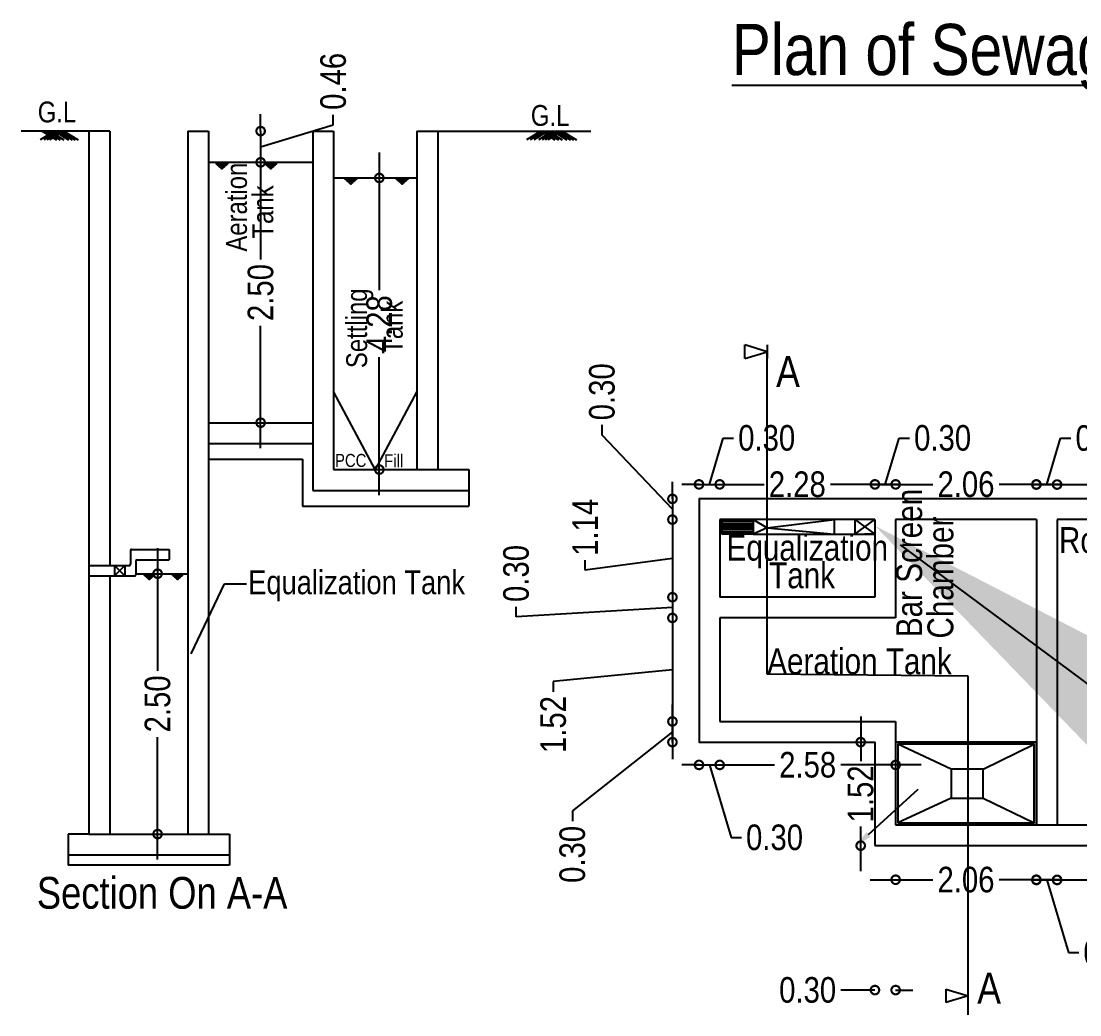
# Model space of a CAD drawing. Header units: metres. Extents: x 3750 to 6203, y 1588 to 3614.
# Drawn here: x 3851.43 to 3857.64, y 1636.02 to 1641.85 of the extents above; entities that cross this region are included whole.
import ezdxf
from ezdxf import colors
from ezdxf.entities.mleader import LeaderData, LeaderLine
from ezdxf.math import Vec2, Vec3

# ---------------------------------------------------------------- set-up
doc = ezdxf.new("R2010")
doc.units = ezdxf.units.M
doc.linetypes.add('PHANTOM2', pattern=[31.75, 15.875, -3.175, 3.175, -3.175, 3.175, -3.175])
doc.styles.add('DIM', font='swissc.ttf')
doc.styles.get("Standard").update_dxf_attribs({"font": 'swissc.ttf'})
doc.styles.add('style2a', font='swissc.ttf')
doc.dimstyles.new('Din', dxfattribs={"dimscale": 0, "dimtxt": 0.25, "dimasz": 0.1, "dimexe": 0.15, "dimexo": 0.15, "dimgap": 0.03, "dimtad": 0, "dimzin": 0, "dimdsep": 46, "dimtxsty": 'DIM', "dimblk": 'DOTSMALL', "dimcen": 0.09, "dimdle": 0.15, "dimse1": 1, "dimse2": 1, "dimclrd": 256, "dimclre": 256, "dimclrt": 7, "dimadec": 0, "dimazin": 3, "dimtfac": 1, "dimtofl": 0, "dimtmove": 0, "dimatfit": 0, "dimldrblk": 'DOTSMALL', "dimfxl": 0, "dimtolj": 1, "dimtzin": 0, "dimarcsym": 0})

# ---------------------------------------------------------------- blocks, each defined once
blk = doc.blocks.new('_DotSmall')
at = {"color": 0, "linetype": 'ByBlock', "const_width": 0.5}
blk.add_lwpolyline([(-0.0625, 0, 1), (0.0625, 0, 1)], format="xyb", close=True, dxfattribs=at)
blk = doc.blocks.new('*D432')
at = {"lineweight": -2}
for p, q in [((3855.4704, 1639.1358), (3855.552, 1639.4077)), ((3855.552, 1639.4077), (3855.612, 1639.4077)), ((3855.4097, 1639.1358), (3855.3097, 1639.1358)), ((3855.4097, 1639.1358), (3855.5311, 1639.1358)), ((3855.5311, 1639.1358), (3855.6311, 1639.1358))]:
    blk.add_line(p, q, dxfattribs=at)
at = {"layer": 'Defpoints', "color": 0}
for p in [(3855.5311, 1639.1358), (3855.4097, 1639.0506), (3855.5311, 1638.9292)]:
    blk.add_point(p, dxfattribs=at)
at = {"lineweight": -2, "xscale": 0.1, "yscale": 0.1, "zscale": 0.1}
blk.add_blockref('_DotSmall', (3855.4097, 1639.1358), dxfattribs=at)
at = {"lineweight": -2, "xscale": 0.1, "yscale": 0.1, "zscale": 0.1, "rotation": 180}
blk.add_blockref('_DotSmall', (3855.5311, 1639.1358), dxfattribs=at)
at = {"color": 7, "insert": (3855.8068, 1639.4077), "char_height": 0.15, "attachment_point": 5, "style": 'DIM'}
blk.add_mtext('\\A1;0.30', dxfattribs=at)
blk = doc.blocks.new('*D433')
at = {"lineweight": -2}
for p, q in [((3855.3811, 1639.1358), (3855.7919, 1639.1358)), ((3856.5919, 1639.1358), (3856.1811, 1639.1358))]:
    blk.add_line(p, q, dxfattribs=at)
at = {"layer": 'Defpoints', "color": 0}
for p in [(3856.4419, 1639.1358), (3855.5311, 1638.9292), (3856.4419, 1638.9292)]:
    blk.add_point(p, dxfattribs=at)
at = {"lineweight": -2, "xscale": 0.1, "yscale": 0.1, "zscale": 0.1, "rotation": 180}
blk.add_blockref('_DotSmall', (3855.5311, 1639.1358), dxfattribs=at)
at = {"lineweight": -2, "xscale": 0.1, "yscale": 0.1, "zscale": 0.1}
blk.add_blockref('_DotSmall', (3856.4419, 1639.1358), dxfattribs=at)
at = {"color": 7, "insert": (3855.9865, 1639.1358), "char_height": 0.15, "attachment_point": 5, "style": 'DIM'}
blk.add_mtext('\\A1;2.28', dxfattribs=at)
blk = doc.blocks.new('*D434')
at = {"lineweight": -2}
for p, q in [((3856.5026, 1639.1358), (3856.5842, 1639.4077)), ((3856.5842, 1639.4077), (3856.6442, 1639.4077)), ((3856.4419, 1639.1358), (3856.3419, 1639.1358)), ((3856.4419, 1639.1358), (3856.5634, 1639.1358)), ((3856.5634, 1639.1358), (3856.6634, 1639.1358))]:
    blk.add_line(p, q, dxfattribs=at)
at = {"layer": 'Defpoints', "color": 0}
for p in [(3856.5634, 1639.1358), (3856.4419, 1638.9292), (3856.5634, 1638.9292)]:
    blk.add_point(p, dxfattribs=at)
at = {"lineweight": -2, "xscale": 0.1, "yscale": 0.1, "zscale": 0.1}
blk.add_blockref('_DotSmall', (3856.4419, 1639.1358), dxfattribs=at)
at = {"lineweight": -2, "xscale": 0.1, "yscale": 0.1, "zscale": 0.1, "rotation": 180}
blk.add_blockref('_DotSmall', (3856.5634, 1639.1358), dxfattribs=at)
at = {"color": 7, "insert": (3856.839, 1639.4077), "char_height": 0.15, "attachment_point": 5, "style": 'DIM'}
blk.add_mtext('\\A1;0.30', dxfattribs=at)
blk = doc.blocks.new('*D435')
at = {"lineweight": -2}
for p, q in [((3856.4134, 1639.1358), (3856.781, 1639.1358)), ((3857.5391, 1639.1358), (3857.1715, 1639.1358))]:
    blk.add_line(p, q, dxfattribs=at)
at = {"layer": 'Defpoints', "color": 0}
for p in [(3857.3891, 1639.1358), (3856.5634, 1638.9292), (3857.3891, 1638.9292)]:
    blk.add_point(p, dxfattribs=at)
at = {"lineweight": -2, "xscale": 0.1, "yscale": 0.1, "zscale": 0.1, "rotation": 180}
blk.add_blockref('_DotSmall', (3856.5634, 1639.1358), dxfattribs=at)
at = {"lineweight": -2, "xscale": 0.1, "yscale": 0.1, "zscale": 0.1}
blk.add_blockref('_DotSmall', (3857.3891, 1639.1358), dxfattribs=at)
at = {"color": 7, "insert": (3856.9762, 1639.1358), "char_height": 0.15, "attachment_point": 5, "style": 'DIM'}
blk.add_mtext('\\A1;2.06', dxfattribs=at)
blk = doc.blocks.new('*D436')
at = {"lineweight": -2}
for p, q in [((3857.4499, 1639.1348), (3857.5314, 1639.4067)), ((3857.5314, 1639.4067), (3857.5914, 1639.4067)), ((3857.3891, 1639.1348), (3857.2891, 1639.1348)), ((3857.3891, 1639.1348), (3857.5106, 1639.1348)), ((3857.5106, 1639.1348), (3857.6106, 1639.1348))]:
    blk.add_line(p, q, dxfattribs=at)
at = {"layer": 'Defpoints', "color": 0}
for p in [(3857.5106, 1639.1348), (3857.3891, 1638.9292), (3857.5106, 1638.9292)]:
    blk.add_point(p, dxfattribs=at)
at = {"lineweight": -2, "xscale": 0.1, "yscale": 0.1, "zscale": 0.1}
blk.add_blockref('_DotSmall', (3857.3891, 1639.1348), dxfattribs=at)
at = {"lineweight": -2, "xscale": 0.1, "yscale": 0.1, "zscale": 0.1, "rotation": 180}
blk.add_blockref('_DotSmall', (3857.5106, 1639.1348), dxfattribs=at)
at = {"color": 7, "insert": (3857.7862, 1639.4067), "char_height": 0.15, "attachment_point": 5, "style": 'DIM'}
blk.add_mtext('\\A1;0.30', dxfattribs=at)
blk = doc.blocks.new('*D437')
at = {"lineweight": -2}
for p, q in [((3857.3606, 1639.1348), (3858.2258, 1639.1348)), ((3859.4821, 1639.1348), (3858.6169, 1639.1348))]:
    blk.add_line(p, q, dxfattribs=at)
at = {"layer": 'Defpoints', "color": 0}
for p in [(3859.3321, 1639.1348), (3857.5106, 1638.9292), (3859.3321, 1638.9292)]:
    blk.add_point(p, dxfattribs=at)
at = {"lineweight": -2, "xscale": 0.1, "yscale": 0.1, "zscale": 0.1, "rotation": 180}
blk.add_blockref('_DotSmall', (3857.5106, 1639.1348), dxfattribs=at)
at = {"lineweight": -2, "xscale": 0.1, "yscale": 0.1, "zscale": 0.1}
blk.add_blockref('_DotSmall', (3859.3321, 1639.1348), dxfattribs=at)
at = {"color": 7, "insert": (3858.4214, 1639.1348), "char_height": 0.15, "attachment_point": 5, "style": 'DIM'}
blk.add_mtext('\\A1;4.55', dxfattribs=at)
blk = doc.blocks.new('*D443')
at = {"lineweight": -2}
for p, q in [((3854.8406, 1639.4241), (3854.8406, 1639.4841)), ((3855.2537, 1638.9899), (3854.8406, 1639.4241)), ((3855.2537, 1639.0506), (3855.2537, 1639.1506)), ((3855.2537, 1639.0506), (3855.2537, 1638.9292)), ((3855.2537, 1638.9292), (3855.2537, 1638.8292))]:
    blk.add_line(p, q, dxfattribs=at)
at = {"layer": 'Defpoints', "color": 0}
for p in [(3855.541, 1639.0506), (3855.2537, 1638.9292), (3855.5311, 1638.9292)]:
    blk.add_point(p, dxfattribs=at)
at = {"lineweight": -2, "xscale": 0.1, "yscale": 0.1, "zscale": 0.1}
for p, rotation in [((3855.2537, 1639.0506), 270), ((3855.2537, 1638.9292), 90)]:
    blk.add_blockref('_DotSmall', p, dxfattribs=dict(at, rotation=rotation))
at = {"color": 7, "insert": (3854.8406, 1639.6789), "char_height": 0.15, "attachment_point": 5, "rotation": 90, "style": 'DIM'}
blk.add_mtext('\\A1;0.30', dxfattribs=at)
blk = doc.blocks.new('*D444')
at = {"lineweight": -2}
for p, q in [((3855.2537, 1639.0792), (3855.2537, 1638.3238)), ((3855.2537, 1638.7015), (3854.7413, 1638.632)), ((3854.7413, 1638.632), (3854.7413, 1638.692))]:
    blk.add_line(p, q, dxfattribs=at)
at = {"layer": 'Defpoints', "color": 0}
for p in [(3855.5433, 1638.9292), (3855.2537, 1638.4738), (3855.5311, 1638.4738)]:
    blk.add_point(p, dxfattribs=at)
at = {"lineweight": -2, "xscale": 0.1, "yscale": 0.1, "zscale": 0.1}
for p, rotation in [((3855.2537, 1638.9292), 90), ((3855.2537, 1638.4738), 270)]:
    blk.add_blockref('_DotSmall', p, dxfattribs=dict(at, rotation=rotation))
at = {"color": 7, "insert": (3854.7413, 1638.884), "char_height": 0.15, "attachment_point": 5, "rotation": 90, "style": 'DIM'}
blk.add_mtext('\\A1;1.14', dxfattribs=at)
blk = doc.blocks.new('*D445')
at = {"lineweight": -2}
for p, q in [((3855.2537, 1638.6238), (3855.2537, 1638.2024)), ((3854.3369, 1638.3583), (3854.3369, 1638.4183)), ((3855.2537, 1638.4131), (3854.3369, 1638.3583))]:
    blk.add_line(p, q, dxfattribs=at)
at = {"layer": 'Defpoints', "color": 0}
for p in [(3855.5311, 1638.4738), (3855.2537, 1638.3524), (3855.5311, 1638.3524)]:
    blk.add_point(p, dxfattribs=at)
at = {"lineweight": -2, "xscale": 0.1, "yscale": 0.1, "zscale": 0.1}
for p, rotation in [((3855.2537, 1638.4738), 90), ((3855.2537, 1638.3524), 270)]:
    blk.add_blockref('_DotSmall', p, dxfattribs=dict(at, rotation=rotation))
at = {"color": 7, "insert": (3854.3369, 1638.6131), "char_height": 0.15, "attachment_point": 5, "rotation": 90, "style": 'DIM'}
blk.add_mtext('\\A1;0.30', dxfattribs=at)
blk = doc.blocks.new('*D446')
at = {"lineweight": -2}
for p, q in [((3855.2537, 1638.5024), (3855.2537, 1637.5952)), ((3855.2537, 1638.0488), (3854.5546, 1637.9787)), ((3854.5546, 1637.9787), (3854.5546, 1637.9187))]:
    blk.add_line(p, q, dxfattribs=at)
at = {"layer": 'Defpoints', "color": 0}
for p in [(3855.5311, 1638.3524), (3855.2537, 1637.7452), (3855.5311, 1637.7452)]:
    blk.add_point(p, dxfattribs=at)
at = {"lineweight": -2, "xscale": 0.1, "yscale": 0.1, "zscale": 0.1}
for p, rotation in [((3855.2537, 1638.3524), 90), ((3855.2537, 1637.7452), 270)]:
    blk.add_blockref('_DotSmall', p, dxfattribs=dict(at, rotation=rotation))
at = {"color": 7, "insert": (3854.5546, 1637.7271), "char_height": 0.15, "attachment_point": 5, "rotation": 90, "style": 'DIM'}
blk.add_mtext('\\A1;1.52', dxfattribs=at)
blk = doc.blocks.new('*D447')
at = {"lineweight": -2}
for p, q in [((3855.2537, 1637.7452), (3855.2537, 1637.8452)), ((3855.2537, 1637.6238), (3855.2537, 1637.7452)), ((3855.2537, 1637.6845), (3854.6668, 1637.2201)), ((3855.2537, 1637.6238), (3855.2537, 1637.5238)), ((3854.6668, 1637.2201), (3854.6668, 1637.1601))]:
    blk.add_line(p, q, dxfattribs=at)
at = {"layer": 'Defpoints', "color": 0}
for p in [(3855.2537, 1637.7452), (3855.5311, 1637.7452), (3855.4097, 1637.6238)]:
    blk.add_point(p, dxfattribs=at)
at = {"lineweight": -2, "xscale": 0.1, "yscale": 0.1, "zscale": 0.1}
for p, rotation in [((3855.2537, 1637.7452), 270), ((3855.2537, 1637.6238), 90)]:
    blk.add_blockref('_DotSmall', p, dxfattribs=dict(at, rotation=rotation))
at = {"color": 7, "insert": (3854.6668, 1636.9653), "char_height": 0.15, "attachment_point": 5, "rotation": 90, "style": 'DIM'}
blk.add_mtext('\\A1;0.30', dxfattribs=at)
blk = doc.blocks.new('*D415')
at = {"lineweight": -2}
for p, q in [((3855.4097, 1637.4902), (3855.3097, 1637.4902)), ((3855.4097, 1637.4902), (3855.5311, 1637.4902)), ((3855.4704, 1637.4902), (3855.5981, 1637.0645)), ((3855.5311, 1637.4902), (3855.6311, 1637.4902)), ((3855.5981, 1637.0645), (3855.6581, 1637.0645))]:
    blk.add_line(p, q, dxfattribs=at)
at = {"layer": 'Defpoints', "color": 0}
for p in [(3855.5311, 1637.7452), (3855.4097, 1637.6238), (3855.5311, 1637.4902)]:
    blk.add_point(p, dxfattribs=at)
at = {"lineweight": -2, "xscale": 0.1, "yscale": 0.1, "zscale": 0.1}
blk.add_blockref('_DotSmall', (3855.4097, 1637.4902), dxfattribs=at)
at = {"lineweight": -2, "xscale": 0.1, "yscale": 0.1, "zscale": 0.1, "rotation": 180}
blk.add_blockref('_DotSmall', (3855.5311, 1637.4902), dxfattribs=at)
at = {"color": 7, "insert": (3855.8529, 1637.0645), "char_height": 0.15, "attachment_point": 5, "style": 'DIM'}
blk.add_mtext('\\A1;0.30', dxfattribs=at)
blk = doc.blocks.new('*D448')
at = {"lineweight": -2}
for p, q in [((3855.3811, 1637.4902), (3855.8526, 1637.4902)), ((3856.7134, 1637.4902), (3856.2419, 1637.4902))]:
    blk.add_line(p, q, dxfattribs=at)
at = {"layer": 'Defpoints', "color": 0}
for p in [(3855.5311, 1637.7452), (3856.5634, 1637.7452), (3856.5634, 1637.4902)]:
    blk.add_point(p, dxfattribs=at)
at = {"lineweight": -2, "xscale": 0.1, "yscale": 0.1, "zscale": 0.1, "rotation": 180}
blk.add_blockref('_DotSmall', (3855.5311, 1637.4902), dxfattribs=at)
at = {"lineweight": -2, "xscale": 0.1, "yscale": 0.1, "zscale": 0.1}
blk.add_blockref('_DotSmall', (3856.5634, 1637.4902), dxfattribs=at)
at = {"color": 7, "insert": (3856.0472, 1637.4902), "char_height": 0.15, "attachment_point": 5, "style": 'DIM'}
blk.add_mtext('\\A1;2.58', dxfattribs=at)
blk = doc.blocks.new('*D449')
at = {"lineweight": -2}
for p, q in [((3856.3583, 1637.7738), (3856.3583, 1637.5117)), ((3856.3583, 1636.8666), (3856.3583, 1637.1286))]:
    blk.add_line(p, q, dxfattribs=at)
at = {"layer": 'Defpoints', "color": 0}
for p in [(3856.3583, 1637.6238), (3856.4419, 1637.6238), (3856.4419, 1637.0166)]:
    blk.add_point(p, dxfattribs=at)
at = {"lineweight": -2, "xscale": 0.1, "yscale": 0.1, "zscale": 0.1}
for p, rotation in [((3856.3583, 1637.6238), 90), ((3856.3583, 1637.0166), 270)]:
    blk.add_blockref('_DotSmall', p, dxfattribs=dict(at, rotation=rotation))
at = {"color": 7, "insert": (3856.3583, 1637.3202), "char_height": 0.15, "attachment_point": 5, "rotation": 90, "style": 'DIM'}
blk.add_mtext('\\A1;1.52', dxfattribs=at)
blk = doc.blocks.new('*D450')
at = {"lineweight": -2}
for p, q in [((3856.4419, 1636.1695), (3856.2419, 1636.1695)), ((3856.5634, 1636.1695), (3856.6634, 1636.1695))]:
    blk.add_line(p, q, dxfattribs=at)
at = {"layer": 'Defpoints', "color": 0}
for p in [(3856.5634, 1637.138), (3856.4419, 1637.0166), (3856.5634, 1636.1695)]:
    blk.add_point(p, dxfattribs=at)
at = {"lineweight": -2, "xscale": 0.1, "yscale": 0.1, "zscale": 0.1}
blk.add_blockref('_DotSmall', (3856.4419, 1636.1695), dxfattribs=at)
at = {"lineweight": -2, "xscale": 0.1, "yscale": 0.1, "zscale": 0.1, "rotation": 180}
blk.add_blockref('_DotSmall', (3856.5634, 1636.1695), dxfattribs=at)
at = {"color": 7, "insert": (3856.0471, 1636.1695), "char_height": 0.15, "attachment_point": 5, "style": 'DIM'}
blk.add_mtext('\\A1;0.30', dxfattribs=at)
blk = doc.blocks.new('*D451')
at = {"lineweight": -2}
for p, q in [((3856.4134, 1636.8166), (3856.781, 1636.8166)), ((3857.5391, 1636.8166), (3857.1715, 1636.8166))]:
    blk.add_line(p, q, dxfattribs=at)
at = {"layer": 'Defpoints', "color": 0}
for p in [(3856.5634, 1637.138), (3857.3891, 1637.138), (3857.3891, 1636.8166)]:
    blk.add_point(p, dxfattribs=at)
at = {"lineweight": -2, "xscale": 0.1, "yscale": 0.1, "zscale": 0.1, "rotation": 180}
blk.add_blockref('_DotSmall', (3856.5634, 1636.8166), dxfattribs=at)
at = {"lineweight": -2, "xscale": 0.1, "yscale": 0.1, "zscale": 0.1}
blk.add_blockref('_DotSmall', (3857.3891, 1636.8166), dxfattribs=at)
at = {"color": 7, "insert": (3856.9762, 1636.8166), "char_height": 0.15, "attachment_point": 5, "style": 'DIM'}
blk.add_mtext('\\A1;2.06', dxfattribs=at)
blk = doc.blocks.new('*D452')
at = {"lineweight": -2}
for p, q in [((3857.3891, 1636.8153), (3857.2891, 1636.8153)), ((3857.3891, 1636.8153), (3857.5106, 1636.8153)), ((3857.4499, 1636.8153), (3857.5776, 1636.3896)), ((3857.5106, 1636.8153), (3857.6106, 1636.8153)), ((3857.5776, 1636.3896), (3857.6376, 1636.3896))]:
    blk.add_line(p, q, dxfattribs=at)
at = {"layer": 'Defpoints', "color": 0}
for p in [(3857.3891, 1637.138), (3857.5106, 1637.138), (3857.5106, 1636.8153)]:
    blk.add_point(p, dxfattribs=at)
at = {"lineweight": -2, "xscale": 0.1, "yscale": 0.1, "zscale": 0.1}
blk.add_blockref('_DotSmall', (3857.3891, 1636.8153), dxfattribs=at)
at = {"lineweight": -2, "xscale": 0.1, "yscale": 0.1, "zscale": 0.1, "rotation": 180}
blk.add_blockref('_DotSmall', (3857.5106, 1636.8153), dxfattribs=at)
at = {"color": 7, "insert": (3857.8324, 1636.3896), "char_height": 0.15, "attachment_point": 5, "style": 'DIM'}
blk.add_mtext('\\A1;0.30', dxfattribs=at)
blk = doc.blocks.new('*D453')
at = {"lineweight": -2}
for p, q in [((3857.3606, 1636.816), (3858.2258, 1636.816)), ((3859.4821, 1636.816), (3858.6169, 1636.816))]:
    blk.add_line(p, q, dxfattribs=at)
at = {"layer": 'Defpoints', "color": 0}
for p in [(3857.5106, 1637.138), (3859.3321, 1637.138), (3859.3321, 1636.816)]:
    blk.add_point(p, dxfattribs=at)
at = {"lineweight": -2, "xscale": 0.1, "yscale": 0.1, "zscale": 0.1, "rotation": 180}
blk.add_blockref('_DotSmall', (3857.5106, 1636.816), dxfattribs=at)
at = {"lineweight": -2, "xscale": 0.1, "yscale": 0.1, "zscale": 0.1}
blk.add_blockref('_DotSmall', (3859.3321, 1636.816), dxfattribs=at)
at = {"color": 7, "insert": (3858.4214, 1636.816), "char_height": 0.15, "attachment_point": 5, "style": 'DIM'}
blk.add_mtext('\\A1;4.55', dxfattribs=at)
blk = doc.blocks.new('*D457')
at = {"lineweight": -2}
for p, q in [((3852.233, 1638.7618), (3852.233, 1638.0428)), ((3852.233, 1636.9345), (3852.233, 1637.6535))]:
    blk.add_line(p, q, dxfattribs=at)
at = {"layer": 'Defpoints', "color": 0}
for p in [(3852.2576, 1638.6118), (3852.233, 1637.0845), (3852.2576, 1637.0845)]:
    blk.add_point(p, dxfattribs=at)
at = {"lineweight": -2, "xscale": 0.1, "yscale": 0.1, "zscale": 0.1}
for p, rotation in [((3852.233, 1638.6118), 90), ((3852.233, 1637.0845), 270)]:
    blk.add_blockref('_DotSmall', p, dxfattribs=dict(at, rotation=rotation))
at = {"color": 7, "insert": (3852.233, 1637.8481), "char_height": 0.15, "attachment_point": 5, "rotation": 90, "style": 'DIM'}
blk.add_mtext('\\A1;2.50', dxfattribs=at)
blk = doc.blocks.new('*D458')
at = {"lineweight": -2}
for p, q in [((3853.534, 1641.0832), (3853.534, 1640.2743)), ((3853.534, 1639.0727), (3853.534, 1639.8816))]:
    blk.add_line(p, q, dxfattribs=at)
at = {"layer": 'Defpoints', "color": 0}
for p in [(3853.51, 1640.9332), (3853.51, 1639.2227), (3853.534, 1639.2227)]:
    blk.add_point(p, dxfattribs=at)
at = {"lineweight": -2, "xscale": 0.1, "yscale": 0.1, "zscale": 0.1}
for p, rotation in [((3853.534, 1640.9332), 90), ((3853.534, 1639.2227), 270)]:
    blk.add_blockref('_DotSmall', p, dxfattribs=dict(at, rotation=rotation))
at = {"color": 7, "insert": (3853.534, 1640.078), "char_height": 0.15, "attachment_point": 5, "rotation": 90, "style": 'DIM'}
blk.add_mtext('\\A1;4.28', dxfattribs=at)
blk = doc.blocks.new('*D459')
at = {"lineweight": -2}
for p, q in [((3852.8376, 1641.1749), (3852.8376, 1640.4558)), ((3852.8376, 1639.3476), (3852.8376, 1640.0666))]:
    blk.add_line(p, q, dxfattribs=at)
at = {"layer": 'Defpoints', "color": 0}
for p in [(3852.7733, 1641.0249), (3852.7733, 1639.4976), (3852.8376, 1639.4976)]:
    blk.add_point(p, dxfattribs=at)
at = {"lineweight": -2, "xscale": 0.1, "yscale": 0.1, "zscale": 0.1}
for p, rotation in [((3852.8376, 1641.0249), 90), ((3852.8376, 1639.4976), 270)]:
    blk.add_blockref('_DotSmall', p, dxfattribs=dict(at, rotation=rotation))
at = {"color": 7, "insert": (3852.8376, 1640.2612), "char_height": 0.15, "attachment_point": 5, "rotation": 90, "style": 'DIM'}
blk.add_mtext('\\A1;2.50', dxfattribs=at)
blk = doc.blocks.new('*D460')
at = {"lineweight": -2}
for p, q in [((3852.8376, 1641.2081), (3852.8376, 1641.3081)), ((3853.2636, 1641.2443), (3853.2636, 1641.3043)), ((3852.8376, 1641.1165), (3853.2636, 1641.2443)), ((3852.8376, 1641.2081), (3852.8376, 1641.0249)), ((3852.8376, 1641.0249), (3852.8376, 1640.9249))]:
    blk.add_line(p, q, dxfattribs=at)
at = {"layer": 'Defpoints', "color": 0}
for p in [(3852.5325, 1641.2081), (3852.5325, 1641.0249), (3852.8376, 1641.0249)]:
    blk.add_point(p, dxfattribs=at)
at = {"lineweight": -2, "xscale": 0.1, "yscale": 0.1, "zscale": 0.1}
for p, rotation in [((3852.8376, 1641.2081), 270), ((3852.8376, 1641.0249), 90)]:
    blk.add_blockref('_DotSmall', p, dxfattribs=dict(at, rotation=rotation))
at = {"color": 7, "insert": (3853.2636, 1641.4998), "char_height": 0.15, "attachment_point": 5, "rotation": 90, "style": 'DIM'}
blk.add_mtext('\\A1;0.46', dxfattribs=at)

msp = doc.modelspace()

# ---------------------------------------------------------------- linework, layer by layer
for p, q in [((3851.83, 1641.2081), (3851.4326, 1641.2081)), ((3851.6274, 1641.2081), (3851.5438, 1641.1562)), ((3851.5567, 1641.2081), (3851.6402, 1641.1562)), ((3851.6488, 1641.2081), (3851.5653, 1641.1562)), ((3851.5781, 1641.2081), (3851.6617, 1641.1562)), ((3851.666, 1641.2081), (3851.5824, 1641.1562)), ((3851.5995, 1641.2081), (3851.6831, 1641.1562)), ((3851.6831, 1641.2081), (3851.5996, 1641.1562)), ((3851.6274, 1641.2081), (3851.7109, 1641.1562)), ((3851.6488, 1641.2081), (3851.7324, 1641.1562)), ((3851.666, 1641.2081), (3851.7495, 1641.1562)), ((3851.6831, 1641.2081), (3851.7666, 1641.1562)), ((3851.83, 1641.2081), (3851.83, 1637.0845)), ((3851.9521, 1641.2081), (3851.83, 1641.2081)), ((3851.9521, 1641.2081), (3851.9521, 1638.6607)), ((3852.4103, 1641.2081), (3852.4103, 1637.0845)), ((3852.4103, 1641.2081), (3852.5325, 1641.2081)), ((3852.5325, 1641.2081), (3852.5325, 1637.0845)), ((3853.1434, 1641.2081), (3853.1434, 1639.1005)), ((3853.1434, 1641.2081), (3853.2656, 1641.2081)), ((3853.2656, 1641.2081), (3853.2656, 1639.2227)), ((3853.7543, 1641.2081), (3853.7543, 1639.2227)), ((3853.7543, 1641.2081), (3853.8765, 1641.2081)), ((3853.8765, 1641.2081), (3853.8765, 1639.2227)), ((3853.8765, 1641.2081), (3854.7753, 1641.2081)), ((3854.4809, 1641.2081), (3854.3974, 1641.1562)), ((3854.5021, 1641.2081), (3854.4186, 1641.1562)), ((3854.5235, 1641.2081), (3854.44, 1641.1562)), ((3854.5514, 1641.2081), (3854.4678, 1641.1562)), ((3854.4807, 1641.2081), (3854.5642, 1641.1562)), ((3854.5728, 1641.2081), (3854.4893, 1641.1562)), ((3854.5021, 1641.2081), (3854.5856, 1641.1562)), ((3854.5899, 1641.2081), (3854.5064, 1641.1562)), ((3854.5235, 1641.2081), (3854.6071, 1641.1562)), ((3854.6071, 1641.2081), (3854.5235, 1641.1562)), ((3854.5514, 1641.2081), (3854.6349, 1641.1562)), ((3854.5728, 1641.2081), (3854.6563, 1641.1562)), ((3854.5899, 1641.2081), (3854.6735, 1641.1562)), ((3854.6071, 1641.2081), (3854.6906, 1641.1562)), ((3852.5325, 1641.0249), (3853.1434, 1641.0249)), ((3852.6486, 1641.0184), (3852.5719, 1641.0184)), ((3852.9354, 1641.0184), (3852.8587, 1641.0184)), ((3852.6458, 1641.016), (3852.5746, 1641.016)), ((3852.6431, 1641.0136), (3852.5773, 1641.0136)), ((3852.6403, 1641.0111), (3852.5801, 1641.0111)), ((3852.6376, 1641.0087), (3852.5828, 1641.0087)), ((3852.6349, 1641.0062), (3852.5856, 1641.0062)), ((3852.6321, 1641.0038), (3852.5883, 1641.0038)), ((3852.6294, 1641.0013), (3852.591, 1641.0013)), ((3852.6266, 1640.9989), (3852.5938, 1640.9989)), ((3852.6239, 1640.9964), (3852.5965, 1640.9964)), ((3852.6212, 1640.994), (3852.5993, 1640.994)), ((3852.6184, 1640.9916), (3852.602, 1640.9916)), ((3852.6157, 1640.9891), (3852.6047, 1640.9891)), ((3852.613, 1640.9867), (3852.6075, 1640.9867)), ((3852.9326, 1641.016), (3852.8614, 1641.016)), ((3852.9299, 1641.0136), (3852.8642, 1641.0136)), ((3852.9272, 1641.0111), (3852.8669, 1641.0111)), ((3852.9244, 1641.0087), (3852.8696, 1641.0087)), ((3852.9217, 1641.0062), (3852.8724, 1641.0062)), ((3852.919, 1641.0038), (3852.8751, 1641.0038)), ((3852.9162, 1641.0013), (3852.8779, 1641.0013)), ((3852.9135, 1640.9989), (3852.8806, 1640.9989)), ((3852.9107, 1640.9964), (3852.8833, 1640.9964)), ((3852.908, 1640.994), (3852.8861, 1640.994)), ((3852.9053, 1640.9916), (3852.8888, 1640.9916)), ((3852.9025, 1640.9891), (3852.8916, 1640.9891)), ((3852.8998, 1640.9867), (3852.8943, 1640.9867)), ((3853.2656, 1640.9332), (3853.7543, 1640.9332)), ((3853.4052, 1640.929), (3853.3285, 1640.929)), ((3853.4024, 1640.9266), (3853.3312, 1640.9266)), ((3853.3997, 1640.9241), (3853.334, 1640.9241)), ((3853.397, 1640.9217), (3853.3367, 1640.9217)), ((3853.3942, 1640.9192), (3853.3394, 1640.9192)), ((3853.3915, 1640.9168), (3853.3422, 1640.9168)), ((3853.3888, 1640.9144), (3853.3449, 1640.9144)), ((3853.386, 1640.9119), (3853.3477, 1640.9119)), ((3853.3833, 1640.9095), (3853.3504, 1640.9095)), ((3853.3805, 1640.907), (3853.3531, 1640.907)), ((3853.3778, 1640.9046), (3853.3559, 1640.9046)), ((3853.3751, 1640.9021), (3853.3586, 1640.9021)), ((3853.3723, 1640.8997), (3853.3614, 1640.8997)), ((3853.3696, 1640.8973), (3853.3641, 1640.8973)), ((3853.7062, 1640.929), (3853.6295, 1640.929)), ((3853.7034, 1640.9266), (3853.6322, 1640.9266)), ((3853.7007, 1640.9241), (3853.635, 1640.9241)), ((3853.698, 1640.9217), (3853.6377, 1640.9217)), ((3853.6952, 1640.9192), (3853.6404, 1640.9192)), ((3853.6925, 1640.9168), (3853.6432, 1640.9168)), ((3853.6897, 1640.9144), (3853.6459, 1640.9144)), ((3853.687, 1640.9119), (3853.6487, 1640.9119)), ((3853.6843, 1640.9095), (3853.6514, 1640.9095)), ((3853.6815, 1640.907), (3853.6541, 1640.907)), ((3853.6788, 1640.9046), (3853.6569, 1640.9046)), ((3853.676, 1640.9021), (3853.6596, 1640.9021)), ((3853.6733, 1640.8997), (3853.6624, 1640.8997)), ((3853.6706, 1640.8973), (3853.6651, 1640.8973)), ((3855.81, 1639.914), (3855.6789, 1639.9534)), ((3855.6789, 1639.8746), (3855.81, 1639.914)), ((3853.51, 1639.2227), (3853.2656, 1639.6809)), ((3853.7543, 1639.6809), (3853.51, 1639.2227)), ((3852.5325, 1639.4976), (3853.1434, 1639.4976)), ((3852.5325, 1639.3754), (3853.1434, 1639.3754)), ((3852.5325, 1639.2838), (3853.0823, 1639.2838)), ((3853.0823, 1639.2838), (3853.0823, 1639.0089)), ((3853.2656, 1639.2227), (3853.7543, 1639.2227)), ((3853.7543, 1639.2227), (3853.8765, 1639.2227)), ((3853.8765, 1639.2227), (3854.0598, 1639.2227)), ((3854.0598, 1639.2227), (3854.0598, 1639.0089)), ((3853.1434, 1639.1005), (3854.0598, 1639.1005)), ((3853.0823, 1639.0089), (3854.0598, 1639.0089)), ((3856.4419, 1638.9292), (3855.5311, 1638.9292)), ((3855.5311, 1638.9292), (3855.5311, 1638.4738)), ((3855.5433, 1638.9292), (3855.5433, 1638.8442)), ((3855.7269, 1638.9171), (3855.5433, 1638.9171)), ((3855.7269, 1638.9292), (3855.7269, 1638.8442)), ((3855.7269, 1638.9292), (3855.7269, 1638.8442)), ((3855.81, 1638.8804), (3856.2038, 1638.9292)), ((3856.2038, 1638.8442), (3856.2038, 1638.9292)), ((3856.3243, 1638.9292), (3856.3243, 1638.8442)), ((3856.3243, 1638.9292), (3856.4419, 1638.8442)), ((3856.3243, 1638.8442), (3856.4419, 1638.9292)), ((3856.4419, 1638.9292), (3856.4419, 1638.4738)), ((3857.3891, 1638.9292), (3856.5634, 1638.9292)), ((3856.5634, 1638.9292), (3856.5634, 1638.3524)), ((3857.3891, 1638.9292), (3857.3891, 1637.138)), ((3859.3321, 1638.9292), (3857.5106, 1638.9292)), ((3857.5106, 1638.9292), (3857.5106, 1637.138)), ((3855.7269, 1638.9049), (3855.5433, 1638.9049)), ((3855.7269, 1638.8928), (3855.5433, 1638.8928)), ((3855.7269, 1638.8806), (3855.5433, 1638.8806)), ((3855.7269, 1638.8685), (3855.5433, 1638.8685)), ((3855.7269, 1638.8563), (3855.5433, 1638.8563)), ((3855.7269, 1638.8442), (3855.5433, 1638.8442)), ((3855.7269, 1638.8442), (3856.4419, 1638.8442)), ((3855.81, 1638.8804), (3856.2038, 1638.8442)), ((3856.4419, 1638.8442), (3856.3812, 1638.8442)), ((3852.0743, 1638.7486), (3852.0743, 1638.6668)), ((3852.0804, 1638.7547), (3852.3, 1638.7547)), ((3852.3, 1638.7547), (3852.3, 1638.6936)), ((3851.83, 1638.6607), (3851.9521, 1638.6607)), ((3851.9521, 1638.6607), (3852.0682, 1638.6607)), ((3851.9796, 1638.6607), (3851.9796, 1638.5996)), ((3851.9796, 1638.6607), (3852.0407, 1638.5996)), ((3851.9796, 1638.5996), (3852.0407, 1638.6607)), ((3852.0407, 1638.6607), (3852.0407, 1638.5996)), ((3852.1049, 1638.6875), (3852.1049, 1638.6057)), ((3852.111, 1638.6936), (3852.3, 1638.6936)), ((3851.83, 1638.5996), (3851.9521, 1638.5996)), ((3851.9521, 1638.5996), (3851.9521, 1637.0845)), ((3851.9521, 1638.5996), (3852.0988, 1638.5996)), ((3852.1049, 1638.6118), (3852.4103, 1638.6118)), ((3852.223, 1638.6093), (3852.1463, 1638.6093)), ((3852.2203, 1638.6069), (3852.149, 1638.6069)), ((3852.2175, 1638.6044), (3852.1518, 1638.6044)), ((3852.2148, 1638.602), (3852.1545, 1638.602)), ((3852.212, 1638.5995), (3852.1573, 1638.5995)), ((3852.2093, 1638.5971), (3852.16, 1638.5971)), ((3852.3885, 1638.6093), (3852.3118, 1638.6093)), ((3852.3858, 1638.6069), (3852.3145, 1638.6069)), ((3852.383, 1638.6044), (3852.3173, 1638.6044)), ((3852.3803, 1638.602), (3852.32, 1638.602)), ((3852.3775, 1638.5995), (3852.3228, 1638.5995)), ((3852.3748, 1638.5971), (3852.3255, 1638.5971)), ((3852.2066, 1638.5946), (3852.1627, 1638.5946)), ((3852.2038, 1638.5922), (3852.1655, 1638.5922)), ((3852.2011, 1638.5898), (3852.1682, 1638.5898)), ((3852.1983, 1638.5873), (3852.171, 1638.5873)), ((3852.1956, 1638.5849), (3852.1737, 1638.5849)), ((3852.1929, 1638.5824), (3852.1764, 1638.5824)), ((3852.1901, 1638.58), (3852.1792, 1638.58)), ((3852.1874, 1638.5775), (3852.1819, 1638.5775)), ((3852.3721, 1638.5946), (3852.3282, 1638.5946)), ((3852.3693, 1638.5922), (3852.331, 1638.5922)), ((3852.3666, 1638.5898), (3852.3337, 1638.5898)), ((3852.3639, 1638.5873), (3852.3365, 1638.5873)), ((3852.3611, 1638.5849), (3852.3392, 1638.5849)), ((3852.3584, 1638.5824), (3852.3419, 1638.5824)), ((3852.3556, 1638.58), (3852.3447, 1638.58)), ((3852.3529, 1638.5775), (3852.3474, 1638.5775)), ((3852.4296, 1638.1409), (3852.6247, 1638.5524)), ((3852.6247, 1638.5524), (3852.7554, 1638.5524)), ((3856.4419, 1638.4738), (3855.5311, 1638.4738)), ((3856.5634, 1638.3524), (3855.5311, 1638.3524)), ((3855.5311, 1638.3524), (3855.5311, 1637.7452)), ((3855.5311, 1637.7452), (3856.5634, 1637.7452)), ((3856.5634, 1637.7452), (3856.5634, 1637.138)), ((3856.8894, 1637.4658), (3856.5755, 1637.6116)), ((3857.0774, 1637.4658), (3857.377, 1637.6116)), ((3856.8894, 1637.2959), (3856.5755, 1637.1501)), ((3857.0774, 1637.2959), (3857.377, 1637.1501)), ((3856.5634, 1637.138), (3859.3321, 1637.138)), ((3851.83, 1637.0845), (3851.7078, 1637.0845)), ((3851.7078, 1637.0845), (3851.7078, 1636.9623)), ((3851.83, 1637.0845), (3852.5325, 1637.0845)), ((3852.5325, 1637.0845), (3852.6547, 1637.0845)), ((3852.6547, 1637.0845), (3852.6547, 1636.9012)), ((3851.7078, 1636.9623), (3852.6547, 1636.9623)), ((3851.7078, 1636.9623), (3851.7078, 1636.9012)), ((3852.6547, 1636.9012), (3851.7078, 1636.9012)), ((3856.8588, 1636.1745), (3856.9899, 1636.1352)), ((3856.9899, 1636.1352), (3856.8588, 1636.0958))]:
    msp.add_line(p, q)
for points in [[(3855.6789, 1639.8746), (3855.6789, 1639.9534)], [(3855.81, 1639.9534), (3855.81, 1639.8746)], [(3856.4419, 1637.0166), (3860.7105, 1637.0166), (3860.7105, 1637.138), (3860.7105, 1637.6238), (3860.7105, 1637.7452), (3860.7105, 1638.3524), (3861.6213, 1638.3524), (3861.6213, 1638.4738), (3861.6213, 1638.9292), (3861.6213, 1639.0506), (3855.4097, 1639.0506), (3855.4097, 1637.6238), (3855.5311, 1637.6238), (3856.4419, 1637.6238), (3856.4419, 1637.0166)], [(3855.7269, 1638.9292), (3855.81, 1638.8804), (3855.7269, 1638.8442)], [(3856.8588, 1636.1745), (3856.8588, 1636.0958)], [(3856.9899, 1636.0958), (3856.9899, 1636.1745)]]:
    msp.add_lwpolyline(points)
at = {"linetype": 'PHANTOM2'}
msp.add_lwpolyline([(3856.9899, 1636.0243), (3856.9899, 1638.0114), (3855.81, 1638.0223), (3855.81, 1639.914)], dxfattribs=at)
for points in [[(3856.5634, 1637.138), (3857.3891, 1637.138), (3857.3891, 1637.6238), (3856.5634, 1637.6238)], [(3856.5755, 1637.1501), (3857.377, 1637.1501), (3857.377, 1637.6116), (3856.5755, 1637.6116)], [(3856.8894, 1637.2959), (3857.0774, 1637.2959), (3857.0774, 1637.4658), (3856.8894, 1637.4658)]]:
    msp.add_lwpolyline(points, close=True)
for centre, start, end in [((3852.0804, 1638.7486), 90, 180), ((3852.0682, 1638.6668), 270, 0), ((3852.111, 1638.6875), 90, 180), ((3852.0988, 1638.6057), 270, 0)]:
    msp.add_arc(centre, 0.00611, start, end)

# ---------------------------------------------------------------- texts
at = {"style": 'style2a'}
for s, height, p in [('G.L', 0.12218, (3851.5298, 1641.2593)), ('G.L', 0.12218, (3854.4231, 1641.2388)), ('PCC', 0.07636, (3853.2738, 1639.2382)), ('Fill', 0.07636, (3853.5623, 1639.2362)), ('Equalization', 0.151798, (3855.5715, 1638.6886)), ('Rolling Shutter', 0.151798, (3857.5218, 1638.733)), ('     Tank', 0.1518, (3855.5795, 1638.5265)), ('Equalization Tank', 0.139654, (3852.7649, 1638.4915)), ('Aeration Tank', 0.151798, (3855.81, 1638.0223)), ('Section On A-A', 0.186205, (3851.5245, 1636.6467))]:
    msp.add_text(s, height=height, dxfattribs=at).set_placement(p)
for s, height, p in [('Aeration ', 0.12218, (3852.7571, 1640.5012)), ('  Tank', 0.12218, (3852.9115, 1640.5004)), ('Settling', 0.12218, (3853.462, 1639.8179)), ('  Tank', 0.12218, (3853.6711, 1639.8242)), ('Bar Screen', 0.1518, (3856.7187, 1638.2397)), ('Chamber', 0.1518, (3856.9019, 1638.2316))]:
    msp.add_text(s, height=height, rotation=90, dxfattribs=at).set_placement(p)
at = {"insert": (3855.6017, 1641.8369), "char_height": 0.300256, "width": 11.602953, "attachment_point": 1, "style": 'style2a'}
msp.add_mtext('{\\LPlan of Sewage Treatment Plant & Hydraulic Flow Diagram }', dxfattribs=at)
at = {"char_height": 0.1822, "style": 'style2a'}
for insert, attachment_point in [((3855.8623, 1639.7071), 7), ((3857.0422, 1636.2721), 1)]:
    msp.add_mtext_dynamic_manual_height_columns('A', width=1.489512, gutter_width=7.5899, heights=[0], dxfattribs=dict(at, insert=insert, attachment_point=attachment_point))

# ---------------------------------------------------------------- dimensions: what is measured, and where the dimension line sits
for base, p1, p2, override, picture, middle in [((3852.8376, 1641.0249), (3852.5325, 1641.2081), (3852.5325, 1641.0249), {"dimscale": 1, "dimtxt": 0.15, "dimlfac": 2.5, "dimpost": '\\X', "dimtmove": 1}, '*D460', (3853.2636, 1641.3343)), ((3853.534, 1639.2227), (3853.51, 1640.9332), (3853.51, 1639.2227), {"dimscale": 1, "dimtxt": 0.15, "dimlfac": 2.5, "dimpost": '\\X', "dimblk1": 'DotSmall', "dimblk2": 'DotSmall', "dimsah": 1, "dimtmove": 1}, '*D458', (3853.534, 1640.078)), ((3856.3583, 1637.6238), (3856.4419, 1637.0166), (3856.4419, 1637.6238), {"dimscale": 1, "dimtxt": 0.15, "dimlfac": 2.5, "dimpost": '\\X', "dimblk1": 'DotSmall', "dimblk2": 'DotSmall', "dimsah": 1, "dimtmove": 1}, '*D449', (3856.3583, 1637.3202))]:
    dim = msp.add_linear_dim(base=base, p1=p1, p2=p2, angle=90, dimstyle='Din', override=override)
    dim.commit()
    dim.dimension.update_dxf_attribs({"geometry": picture, "text_midpoint": middle})
for base, p1, p2, picture, middle in [((3852.8376, 1639.4976), (3852.7733, 1641.0249), (3852.7733, 1639.4976), '*D459', (3852.8376, 1640.2612)), ((3852.233, 1637.0845), (3852.2576, 1638.6118), (3852.2576, 1637.0845), '*D457', (3852.233, 1637.8481))]:
    dim = msp.add_linear_dim(base=base, p1=p1, p2=p2, angle=90, text='2.50', dimstyle='Din', override={"dimscale": 1, "dimtxt": 0.15, "dimlfac": 2.5, "dimpost": '\\X', "dimblk1": 'DotSmall', "dimblk2": 'DotSmall', "dimsah": 1, "dimtmove": 1})
    dim.commit()
    dim.dimension.update_dxf_attribs({"geometry": picture, "text_midpoint": middle})
for base, p1, p2, picture, middle in [((3855.2537, 1638.9292), (3855.541, 1639.0506), (3855.5311, 1638.9292), '*D443', (3854.8406, 1639.5141)), ((3855.2537, 1638.4738), (3855.5433, 1638.9292), (3855.5311, 1638.4738), '*D444', (3854.7413, 1638.722)), ((3855.2537, 1638.3524), (3855.5311, 1638.4738), (3855.5311, 1638.3524), '*D445', (3854.3369, 1638.4483)), ((3855.2537, 1637.7452), (3855.5311, 1638.3524), (3855.5311, 1637.7452), '*D446', (3854.5546, 1637.8887)), ((3855.2537, 1637.7452), (3855.4097, 1637.6238), (3855.5311, 1637.7452), '*D447', (3854.6668, 1637.1301))]:
    dim = msp.add_linear_dim(base=base, p1=p1, p2=p2, angle=90, dimstyle='Din', override={"dimscale": 1, "dimtxt": 0.15, "dimlfac": 2.5, "dimpost": '\\X', "dimblk1": 'DotSmall', "dimblk2": 'DotSmall', "dimsah": 1, "dimtmove": 1})
    dim.commit()
    dim.dimension.update_dxf_attribs({"geometry": picture, "text_midpoint": middle, "dimtype": 160})
for base, p1, p2, picture, middle in [((3855.5311, 1639.1358), (3855.4097, 1639.0506), (3855.5311, 1638.9292), '*D432', (3855.642, 1639.4077)), ((3856.5634, 1639.1358), (3856.4419, 1638.9292), (3856.5634, 1638.9292), '*D434', (3856.6742, 1639.4077)), ((3857.5106, 1639.1348), (3857.3891, 1638.9292), (3857.5106, 1638.9292), '*D436', (3857.6214, 1639.4067)), ((3856.4419, 1639.1358), (3855.5311, 1638.9292), (3856.4419, 1638.9292), '*D433', (3855.9865, 1639.1358)), ((3857.3891, 1639.1358), (3856.5634, 1638.9292), (3857.3891, 1638.9292), '*D435', (3856.9762, 1639.1358)), ((3859.3321, 1639.1348), (3857.5106, 1638.9292), (3859.3321, 1638.9292), '*D437', (3858.4214, 1639.1348)), ((3855.5311, 1637.4902), (3855.4097, 1637.6238), (3855.5311, 1637.7452), '*D415', (3855.6881, 1637.0645)), ((3856.5634, 1637.4902), (3855.5311, 1637.7452), (3856.5634, 1637.7452), '*D448', (3856.0472, 1637.4902)), ((3857.3891, 1636.8166), (3856.5634, 1637.138), (3857.3891, 1637.138), '*D451', (3856.9762, 1636.8166)), ((3857.5106, 1636.8153), (3857.3891, 1637.138), (3857.5106, 1637.138), '*D452', (3857.6676, 1636.3896)), ((3859.3321, 1636.816), (3857.5106, 1637.138), (3859.3321, 1637.138), '*D453', (3858.4214, 1636.816))]:
    dim = msp.add_linear_dim(base=base, p1=p1, p2=p2, dimstyle='Din', override={"dimscale": 1, "dimtxt": 0.15, "dimlfac": 2.5, "dimpost": '\\X', "dimblk1": 'DotSmall', "dimblk2": 'DotSmall', "dimsah": 1, "dimtmove": 1})
    dim.commit()
    dim.dimension.update_dxf_attribs({"geometry": picture, "text_midpoint": middle})
dim = msp.add_linear_dim(base=(3856.5634, 1636.1695), p1=(3856.4419, 1637.0166), p2=(3856.5634, 1637.138), dimstyle='Din', override={"dimscale": 1, "dimtxt": 0.15, "dimlfac": 2.5, "dimpost": '\\X', "dimblk1": 'DotSmall', "dimblk2": 'DotSmall', "dimsah": 1})
dim.commit()
dim.dimension.update_dxf_attribs({"geometry": '*D450', "text_midpoint": (3856.0471, 1636.1695), "dimtype": 160})

# ---------------------------------------------------------------- leaders
ml = msp.add_multileader_mtext('Standard')
ml.set_content('', color=256)
ml.set_leader_properties()
ml.build(insert=Vec2(0, 0))
ml.multileader.update_dxf_attribs({"text_right_attachment_type": 6, "dogleg_length": 0, "arrow_head_size": 1.8216})
ctx = ml.context
ctx.base_point, ctx.char_height, ctx.arrow_head_size, ctx.landing_gap_size, ctx.plane_origin = Vec3(3856.5912, 1638.7821), 0.1093, 1.8216, 0.0546, Vec3(3868.7074, 1638.893)
ctx.right_attachment = 6
notes = []
notes.append((ctx, [(0, (1, 1, 0), (3856.5912, 1638.7821), (1, 0), 0, [(0, [(3856.4419, 1638.893)], 0, [])])]))
ctx.mtext.insert, ctx.mtext.flow_direction = Vec3(3856.6459, 1638.8367), 5
ml = msp.add_multileader_mtext('Standard')
ml.set_content('', color=256)
ml.set_leader_properties()
ml.build(insert=Vec2(0, 0))
ml.multileader.update_dxf_attribs({"text_right_attachment_type": 6, "dogleg_length": 0, "arrow_head_size": 0.1093})
ctx = ml.context
ctx.base_point, ctx.char_height, ctx.arrow_head_size, ctx.landing_gap_size, ctx.plane_origin = Vec3(3856.6958, 1637.3487), 0.1093, 0.1093, 0.0546, Vec3(3867.5498, 1637.1545)
ctx.right_attachment = 6
notes.append((ctx, [(0, (1, 1, 0), (3856.6958, 1637.3487), (1, 0), 0, [(0, [(3856.323, 1637.0083)], 0, [])])]))
ctx.mtext.insert, ctx.mtext.flow_direction = Vec3(3856.7505, 1637.4033), 5
for ctx, leaders in notes:
    for number, flags, end, landing, length, lines in leaders:
        leader = LeaderData()
        leader.index, (leader.has_last_leader_line, leader.has_dogleg_vector, leader.attachment_direction) = number, flags
        leader.last_leader_point, leader.dogleg_vector, leader.dogleg_length = Vec3(end), Vec3(landing), length
        for number, points, colour, breaks in lines:
            line = LeaderLine()
            line.index, line.vertices, line.color, line.breaks = number, Vec3.list(points), colors.encode_raw_color(colour), breaks
            leader.lines.append(line)
        ctx.leaders.append(leader)

doc.saveas('drawing.dxf')
